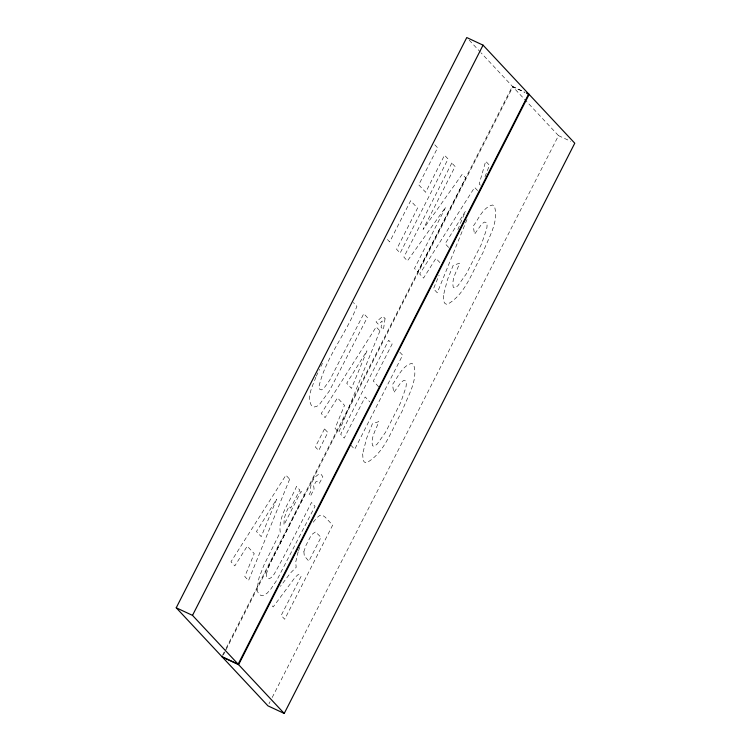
<?xml version="1.0" encoding="UTF-8"?>
<svg xmlns="http://www.w3.org/2000/svg" width="751" height="751" viewBox="0 0 751 751"><rect width="100%" height="100%" fill="white"/><g stroke="black" fill="none" stroke-linecap="round" stroke-linejoin="round"><path stroke-width="0.56" stroke-dasharray="3.75 2.82" d="M298.166 551.778L295.716 562.114L296.176 567.343L290.261 573.21L280.461 586.334M298.504 550.718L299.902 547.103M484.986 176.804L489.455 165.276L485.69 161.258L479.204 183.957L480.621 185.478M467 219.442L437.26 292.787L433.505 288.769L439.091 275.232M457.875 229.59L465.367 211.397L445.165 243.737L449.943 248.844M315.861 377.162C312.838 385.873 306.446 396.415 311.383 405.456L313.984 407.033L316.772 406.404L319.757 404.066L329.248 391.14L367.333 317.457L363.794 313.674L329.689 380.213L323.878 388.333L321.531 389.872L319.766 389.328L318.865 387.094C325.277 358.058 346.173 333.801 356.903 306.305L353.364 302.522M316.274 376.185L319.513 369.379M320.893 366.469L322.461 363.353M222.39 655.529L225.582 649.258M226.117 648.216L512.407 86.337L524.611 92.044M223.385 654.966L225.507 650.788M226.042 649.746L512.867 86.825L525.071 92.533M269.008 703.762L270.078 701.669M272.2 697.491L558.491 135.621L481.138 52.899M313.214 522.208L316.903 517.664L319.842 515.374L322.461 515.242L325.211 517.195L332.655 525.156L284.713 619.237L281.184 615.463L301.189 576.186L300.475 575.416L298.156 574.571L295.096 577.35L273.204 606.93L271.083 604.668M558.491 135.621L570.704 141.319M469.168 40.113L480.387 52.101M434.773 144.783L437.608 147.806L418.739 184.84L425.667 192.247L444.536 155.222L448.065 158.996L400.133 253.087L396.594 249.304L417.556 208.168L410.628 200.752L389.666 241.897L386.127 238.114M477.627 190.604L474.632 187.412L419.687 273.993L423.536 278.105L435.946 258.372L440.621 263.357M399.804 352.172L402.63 355.195L354.697 449.286L351.158 445.503M378.692 386.803L373.303 381.039L392.172 344.005L388.633 340.231L340.691 434.313L344.23 438.096L365.193 396.96L369.811 401.898M362.667 453.792L363.09 460.016L364.197 461.921L366.272 462.907C384.916 452.994 391.862 428.708 402.048 411.407C407.23 396.744 418.664 380.306 413.557 364.404L411.698 363.4C402.01 365.868 398.002 377.199 392.52 384.437L393.731 392.67L400.912 382.503L403.616 380.494L405.465 380.832A16.306 4.759 -65 0 1 405.822 387.732L400.696 402.527L385.535 432.294L377.143 444.104L375.209 445.681L373.66 446.225L372.505 445.728C370.525 437.345 376.307 429.29 378.795 421.611L372.393 423.789L366.601 438.331L362.667 453.792M443.437 295.378L443.86 301.602L444.967 303.507L447.042 304.493C465.686 294.58 472.632 270.294 482.818 252.993C488 238.33 499.443 221.892 494.327 205.99L492.468 204.985C482.79 207.454 478.772 218.785 473.29 226.023L474.501 234.256L481.682 224.089L484.395 222.08L486.235 222.418A16.306 4.759 -65 0 1 486.592 229.318L481.466 244.113L466.305 273.88L457.913 285.68L455.979 287.267L454.43 287.811L453.275 287.314C451.295 278.931 457.077 270.876 459.565 263.197L453.163 265.375L447.371 279.916L443.437 295.378M266.699 572.966L266.558 576.12L267.459 578.176L269.177 578.786L271.402 577.463L274.134 574.224L285.521 553.478L311.487 502.522L315.026 506.305L276.941 579.988L270.651 589.328L267.14 593.168L264.042 595.28L261.357 595.656L259.076 594.304L257.668 591.779L257.189 588.221L259.001 577.96L263.967 565.034L280.226 532.252C277.954 515.468 290.543 501.133 296.485 486.479L299.837 490.065L290.646 508.098L289.022 506.362L286.535 511.609L284.207 518.35L283.953 524.93L301.057 491.37L304.596 495.153L270.088 563.344L266.699 572.966M313.674 485.728L314.078 489.032L310.482 496.092L309.14 494.665L310.773 491.454C309.553 484.808 313.524 476.622 319.663 473.843L321.344 474.594L322.836 476.885L319.363 483.287L317.241 481.194L316.03 481.607L313.674 485.728M303.873 551.638L304.305 555.871L308.849 561.166L321.006 537.294L315.504 531.905L312.294 534.168L310.219 537.172L306.023 545.31L303.873 551.638M385.066 318.574L383.423 329.698L381.067 327.183L382.175 321.034L378.438 324.376L376.082 321.86L382.944 316.302L385.066 318.574M289.661 479.185L248.543 580.561L244.788 576.552L254.232 553.637L247.239 546.146L234.819 565.888L230.97 561.767L285.924 475.186L289.661 479.185M379.931 330.928L338.814 432.304L335.068 428.295L344.512 405.38L337.509 397.899L325.089 417.631L321.25 413.519L376.195 326.929L379.931 330.928M276.65 499.18L261.226 536.618L256.448 531.511L276.65 499.18M366.92 350.924L351.496 388.361L346.718 383.254L366.92 350.924M451.82 163.014L403.878 257.095L407.427 260.888L445.747 207.079L414.486 268.436L417.772 271.946L465.714 177.865L462.269 174.185L423.095 229.355L455.106 166.525L451.82 163.014M324.516 428.905L315.326 446.939L318.677 450.534L327.868 432.501L324.516 428.905"/><path stroke-width="1.13" d="M176.232 607.784L466.775 37.55L483.053 45.154L574.768 143.216L284.225 713.45L267.947 705.846L176.232 607.784L192.509 615.379L284.225 713.45M192.509 615.379L483.053 45.154M526.648 92.993L528.685 93.941L238.133 664.175L221.864 656.571M527.108 93.481L529.136 94.429L238.593 664.663L222.315 657.059"/></g></svg>
